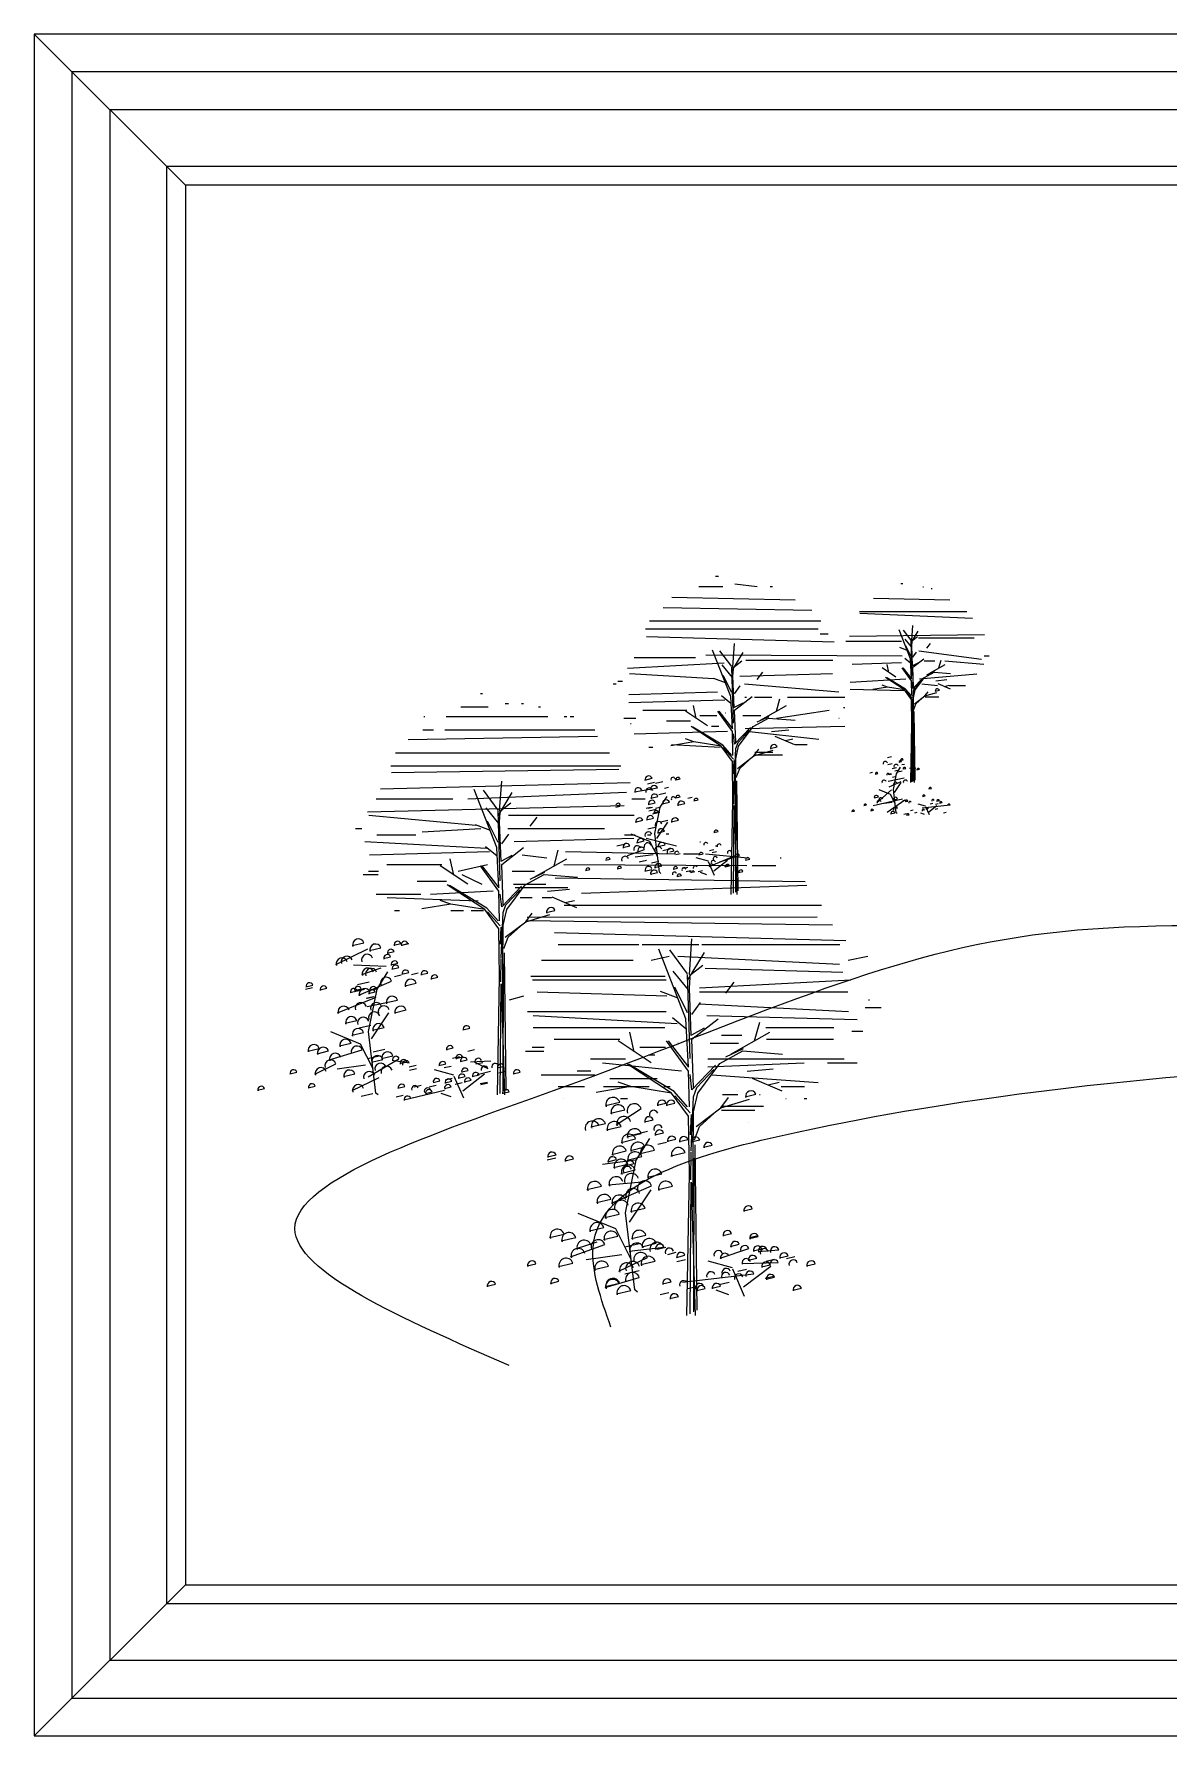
# Model space of a CAD drawing. Header units: millimetres. Extents: x -6165 to 15297, y -629 to 15029.
# Drawn here: x 6114 to 6496, y 9294 to 9867 of the extents above; entities that cross this region are included whole.
import ezdxf

# ---------------------------------------------------------------- set-up
doc = ezdxf.new("R2010")
doc.units = ezdxf.units.MM
doc.layers.add('h', color=250, linetype='Continuous')

msp = doc.modelspace()

# ---------------------------------------------------------------- linework, layer by layer
at = {"layer": 'h', "color": 0}
for p, q in [((6164.817, 9816.279), (6113.82, 9867.277)), ((6343.433, 9684.559), (6344.485, 9684.559)), ((6337.893, 9681.012), (6345.98, 9681.012)), ((6349.961, 9681.898), (6357.501, 9681.012)), ((6361.943, 9681.012), (6362.646, 9681.012)), ((6405.92, 9682.049), (6406.577, 9682.049)), ((6413.304, 9680.941), (6413.629, 9680.941)), ((6416.195, 9680.387), (6416.504, 9680.387)), ((6325.879, 9673.917), (6375.907, 9673.031)), ((6328.81, 9677.465), (6370.331, 9676.578)), ((6396.738, 9677.061), (6422.454, 9676.507)), ((6321.253, 9669.484), (6379.008, 9669.484)), ((6392.058, 9672.627), (6428.155, 9672.627)), ((6392.15, 9672.073), (6430.066, 9670.411)), ((6409.62, 9662.858), (6409.979, 9667.86)), ((6319.857, 9666.823), (6378.092, 9666.823)), ((6320.185, 9664.163), (6383.5, 9662.389)), ((6349.353, 9653.853), (6349.927, 9661.856)), ((6378.73, 9665.05), (6381.502, 9665.05)), ((6387.384, 9662.651), (6406.203, 9662.651)), ((6388.62, 9664.314), (6434.133, 9664.868)), ((6409.144, 9656.663), (6405.334, 9666.432)), ((6409.382, 9662.976), (6406.882, 9666.312)), ((6409.5, 9660.713), (6407.358, 9663.334)), ((6409.382, 9662.024), (6411.762, 9665.953)), ((6409.738, 9651.067), (6409.382, 9662.858)), ((6409.62, 9662.738), (6411.524, 9664.169)), ((6409.62, 9660.951), (6409.738, 9662.5)), ((6411.86, 9663.76), (6430.627, 9663.76)), ((6414.741, 9660.237), (6415.931, 9661.785)), ((6316.114, 9657.069), (6336.715, 9657.069)), ((6340.239, 9657.955), (6406.363, 9657.663)), ((6348.592, 9643.94), (6342.495, 9659.571)), ((6348.973, 9654.041), (6344.973, 9659.378)), ((6348.973, 9652.517), (6352.78, 9658.804)), ((6349.353, 9653.66), (6352.399, 9655.95)), ((6353.72, 9656.182), (6383.061, 9656.182)), ((6408.072, 9659.522), (6405.572, 9660.475)), ((6409.144, 9655.234), (6407.238, 9656.783)), ((6409.382, 9657.497), (6407.596, 9661.071)), ((6409.5, 9649.874), (6409.144, 9656.663)), ((6409.858, 9654.282), (6409.62, 9660.951)), ((6409.979, 9657.259), (6411.169, 9658.926)), ((6409.979, 9653.806), (6413.669, 9656.663)), ((6412.035, 9659.326), (6433.172, 9656.555)), ((6413.806, 9656), (6417.409, 9656)), ((6418.789, 9653.568), (6419.503, 9656.187)), ((6420.715, 9656), (6433.96, 9654.892)), ((6434.047, 9657.663), (6435.704, 9657.663)), ((6313.775, 9653.522), (6346.382, 9655.295)), ((6314.477, 9651.748), (6342.927, 9649.974)), ((6346.876, 9648.516), (6342.876, 9650.039)), ((6349.16, 9650.42), (6345.734, 9654.615)), ((6348.973, 9645.276), (6346.115, 9650.994)), ((6349.541, 9634.987), (6348.973, 9653.853)), ((6349.353, 9650.801), (6349.541, 9653.279)), ((6349.734, 9640.131), (6349.353, 9650.801)), ((6351.668, 9650.861), (6382.961, 9651.748)), ((6357.547, 9649.658), (6359.45, 9652.136)), ((6389.554, 9654.892), (6406.167, 9655.446)), ((6404.262, 9650.47), (6399.62, 9653.568)), ((6407.12, 9646.182), (6400.81, 9650.353)), ((6407.475, 9646.42), (6401.168, 9650.232)), ((6401.882, 9652.019), (6401.286, 9654.758)), ((6409.5, 9649.28), (6406.406, 9653.568)), ((6406.644, 9653.568), (6409.5, 9649.874)), ((6409.979, 9654.4), (6411.762, 9655.355)), ((6410.217, 9647.017), (6409.979, 9653.806)), ((6409.979, 9646.658), (6413.31, 9650.115)), ((6410.81, 9646.182), (6413.907, 9650.353)), ((6412.225, 9649.904), (6431.559, 9651.567)), ((6413.907, 9650.353), (6417.12, 9652.137)), ((6414.741, 9651.305), (6417.241, 9652.495)), ((6415.455, 9651.66), (6420.931, 9654.758)), ((6417.12, 9652.137), (6422.717, 9651.66)), ((6264.229, 9644.945), (6264.924, 9644.945)), ((6308.966, 9648.201), (6310.008, 9648.201)), ((6310.538, 9649.088), (6312.171, 9649.088)), ((6314.247, 9644.654), (6344.141, 9645.541)), ((6349.927, 9644.895), (6351.831, 9647.561)), ((6353.218, 9648.201), (6385.089, 9645.541)), ((6388.815, 9648.795), (6407.578, 9649.904)), ((6388.825, 9646.427), (6406.918, 9646.024)), ((6401.406, 9647.134), (6396.524, 9646.303)), ((6401.406, 9647.134), (6399.62, 9647.731)), ((6407.12, 9646.182), (6401.406, 9647.134)), ((6409.5, 9642.967), (6407.12, 9646.182)), ((6409.382, 9644.278), (6407.475, 9646.42)), ((6409.738, 9643.443), (6407.596, 9645.827)), ((6409.62, 9644.278), (6409.5, 9649.28)), ((6409.979, 9646.658), (6409.738, 9648.804)), ((6409.858, 9638.082), (6410.217, 9645.706)), ((6410.217, 9645.706), (6410.693, 9647.017)), ((6410.217, 9643.564), (6410.81, 9646.182)), ((6410.693, 9647.017), (6413.072, 9649.518)), ((6413.057, 9648.241), (6418.259, 9647.687)), ((6414.024, 9644.157), (6415.096, 9645.589)), ((6414.024, 9644.157), (6418.072, 9645.347)), ((6417.48, 9645.703), (6418.935, 9646.047)), ((6417.717, 9649.28), (6421.407, 9649.635)), ((6418.431, 9648.328), (6422.596, 9646.541)), ((6420.693, 9647.372), (6422.241, 9647.731)), ((6422.278, 9647.687), (6427.686, 9647.687)), ((6257.627, 9640.511), (6266.822, 9640.511)), ((6272.59, 9641.62), (6273.757, 9641.62)), ((6278.09, 9641.62), (6278.741, 9641.62)), ((6283.871, 9640.511), (6284.489, 9640.511)), ((6314.251, 9641.993), (6346.624, 9642.88)), ((6318.946, 9639.333), (6333.765, 9639.333)), ((6340.78, 9634.032), (6333.353, 9638.989)), ((6336.973, 9636.51), (6336.018, 9640.893)), ((6349.16, 9632.128), (6344.211, 9638.989)), ((6344.592, 9638.989), (6349.16, 9633.077)), ((6348.592, 9641.655), (6345.541, 9644.133)), ((6349.16, 9633.077), (6348.592, 9643.94)), ((6349.927, 9639.37), (6355.831, 9643.94)), ((6349.927, 9640.319), (6352.78, 9641.848)), ((6350.308, 9628.507), (6349.927, 9639.37)), ((6353.342, 9643.767), (6353.871, 9643.767)), ((6356.666, 9643.767), (6362.444, 9643.767)), ((6358.689, 9635.936), (6367.45, 9640.893)), ((6364.024, 9638.989), (6365.166, 9643.178)), ((6364.089, 9636.673), (6381.755, 9639.333)), ((6367.745, 9643.767), (6387.035, 9643.767)), ((6386.613, 9640.22), (6387.066, 9640.22)), ((6409.62, 9634.867), (6409.5, 9642.967)), ((6409.762, 9640.363), (6409.907, 9643.219)), ((6410.096, 9630.224), (6410.217, 9643.564)), ((6410.334, 9639.631), (6411.048, 9641.539)), ((6410.723, 9615.706), (6410.426, 9638.932)), ((6410.572, 9641.539), (6414.024, 9644.157)), ((6411.048, 9641.539), (6413.072, 9643.326)), ((6414.121, 9643.807), (6418.801, 9643.807)), ((6245.213, 9637.186), (6245.531, 9637.186)), ((6252.667, 9637.186), (6286.997, 9637.186)), ((6292.444, 9637.186), (6293.37, 9637.186)), ((6294.469, 9637.186), (6295.757, 9637.186)), ((6312.542, 9636.673), (6316.641, 9636.673)), ((6314.79, 9634.899), (6315.104, 9634.899)), ((6326.913, 9635.786), (6335.086, 9635.786)), ((6345.353, 9627.171), (6335.257, 9633.844)), ((6345.922, 9627.552), (6335.83, 9633.651)), ((6338.217, 9637.56), (6343.962, 9637.56)), ((6342.118, 9634.012), (6344.597, 9634.012)), ((6346.781, 9638.446), (6346.849, 9638.446)), ((6349.927, 9627.933), (6355.257, 9633.464)), ((6351.257, 9627.171), (6356.211, 9633.844)), ((6352.72, 9637.56), (6358.8, 9637.56)), ((6353.521, 9633.126), (6387.083, 9634.012)), ((6356.211, 9633.844), (6361.354, 9636.698)), ((6357.547, 9635.368), (6361.547, 9637.272)), ((6361.354, 9636.698), (6370.308, 9635.936)), ((6385.044, 9636.673), (6385.147, 9636.673)), ((6409.262, 9614.976), (6409.62, 9634.867)), ((6409.738, 9615.214), (6409.858, 9633.677)), ((6409.81, 9634.025), (6409.858, 9637.979)), ((6409.858, 9633.677), (6410.455, 9614.976)), ((6410.247, 9615.468), (6410.287, 9637.068)), ((6239.945, 9629.427), (6303.736, 9630.535)), ((6244.873, 9632.752), (6248.482, 9632.752)), ((6252.257, 9632.752), (6302.823, 9632.752)), ((6316.065, 9631.352), (6347.573, 9632.239)), ((6336.211, 9628.695), (6328.399, 9627.364)), ((6328.625, 9627.805), (6345.029, 9626.918)), ((6336.211, 9628.695), (6333.353, 9629.65)), ((6345.353, 9627.171), (6336.211, 9628.695)), ((6349.16, 9622.027), (6345.353, 9627.171)), ((6348.973, 9624.124), (6345.922, 9627.552)), ((6349.353, 9624.124), (6349.16, 9632.128)), ((6349.927, 9627.933), (6349.541, 9631.366)), ((6350.308, 9626.41), (6351.069, 9628.507)), ((6350.308, 9622.982), (6351.257, 9627.171)), ((6351.069, 9628.507), (6354.876, 9632.509)), ((6353.964, 9632.239), (6378.258, 9629.579)), ((6362.308, 9632.128), (6368.212, 9632.696)), ((6363.45, 9630.604), (6370.115, 9627.745)), ((6367.07, 9629.076), (6369.547, 9629.65)), ((6370.299, 9627.805), (6374.328, 9627.805)), ((6235.597, 9624.993), (6307.791, 9624.993)), ((6321.042, 9626.918), (6322.366, 9626.918)), ((6349.541, 9622.789), (6346.115, 9626.603)), ((6349.353, 9609.067), (6349.16, 9622.027)), ((6349.58, 9617.86), (6349.811, 9622.43)), ((6349.734, 9614.211), (6350.308, 9626.41)), ((6350.115, 9601.638), (6350.308, 9622.982)), ((6350.876, 9619.742), (6356.399, 9623.931)), ((6351.638, 9619.742), (6354.876, 9622.601)), ((6356.399, 9623.931), (6358.115, 9626.222)), ((6356.399, 9623.931), (6362.876, 9625.836)), ((6356.675, 9624.258), (6366.037, 9624.258)), ((6356.785, 9625.145), (6362.848, 9625.145)), ((6361.929, 9626.404), (6364.257, 9626.955)), ((6401.39, 9623.431), (6402.845, 9623.775)), ((6401.523, 9620.988), (6402.978, 9621.332)), ((6405.337, 9621.798), (6406.21, 9622.005)), ((6405.815, 9622.453), (6406.688, 9622.66)), ((6234.093, 9620.559), (6311.614, 9620.559)), ((6234.262, 9618.342), (6310.908, 9619.45)), ((6319.658, 9615.804), (6322.083, 9616.378)), ((6329.921, 9615.878), (6331.376, 9616.222)), ((6330.088, 9615.859), (6331.543, 9616.203)), ((6350.496, 9616.69), (6351.638, 9619.742)), ((6351.117, 9578.41), (6350.643, 9615.571)), ((6395.529, 9618.234), (6396.403, 9618.441)), ((6397.307, 9617.834), (6398.18, 9618.041)), ((6401.65, 9617.756), (6402.523, 9617.963)), ((6401.712, 9615.402), (6407.099, 9616.524)), ((6402.05, 9617.712), (6402.923, 9617.919)), ((6403, 9619.711), (6404.456, 9620.055)), ((6403.16, 9616.779), (6404.034, 9616.986)), ((6403.922, 9618.9), (6405.377, 9619.244)), ((6404.9, 9618.589), (6406.355, 9618.933)), ((6406.259, 9620.988), (6407.132, 9621.194)), ((6406.704, 9619.522), (6407.577, 9619.728)), ((6408.859, 9619.788), (6409.732, 9619.995)), ((6410.069, 9619.755), (6410.942, 9619.961)), ((6411.325, 9619.211), (6412.198, 9619.417)), ((6230.612, 9612.8), (6314.7, 9615.017)), ((6259.958, 9609.474), (6313.439, 9611.691)), ((6269.771, 9593.063), (6262.15, 9612.602)), ((6270.247, 9605.689), (6265.247, 9612.361)), ((6270.247, 9603.785), (6275.005, 9611.643)), ((6270.722, 9605.455), (6271.44, 9615.459)), ((6316.177, 9611.806), (6323.916, 9613.139)), ((6320.528, 9614.527), (6322.953, 9615.1)), ((6321.676, 9609.678), (6324.101, 9610.252)), ((6323.249, 9614.73), (6325.674, 9615.304)), ((6324.342, 9610.899), (6326.767, 9611.473)), ((6326.237, 9613.083), (6327.692, 9613.427)), ((6330.088, 9609.789), (6331.543, 9610.133)), ((6334.124, 9609.677), (6335.579, 9610.022)), ((6349.657, 9607.72), (6349.734, 9614.046)), ((6350.356, 9578.029), (6350.419, 9612.588)), ((6396.936, 9609.761), (6398.391, 9610.106)), ((6397.869, 9608.14), (6402.801, 9612.448)), ((6402.012, 9613.548), (6406.055, 9615.324)), ((6413.269, 9610.294), (6414.142, 9610.5)), ((6415.368, 9612.792), (6416.241, 9612.999)), ((6226.249, 9605.04), (6312.735, 9607.257)), ((6229.174, 9609.474), (6254.925, 9609.474)), ((6270.481, 9601.163), (6266.198, 9606.407)), ((6270.957, 9581.872), (6270.247, 9605.455)), ((6270.722, 9605.213), (6274.529, 9608.076)), ((6270.722, 9601.639), (6270.957, 9604.737)), ((6309.835, 9606.643), (6311.29, 9606.987)), ((6309.891, 9607.143), (6311.346, 9607.487)), ((6315.287, 9609.474), (6319.748, 9609.474)), ((6320.091, 9606.347), (6321.546, 9606.691)), ((6320.758, 9606.273), (6322.213, 9606.617)), ((6320.769, 9607.587), (6323.194, 9608.16)), ((6321.028, 9605.366), (6323.453, 9605.939)), ((6322.268, 9604.385), (6324.694, 9604.958)), ((6322.609, 9604.718), (6324.064, 9605.062)), ((6322.776, 9604.699), (6324.231, 9605.044)), ((6323.294, 9606.328), (6324.749, 9606.672)), ((6325.508, 9607.734), (6327.933, 9608.308)), ((6330.692, 9607.327), (6333.117, 9607.901)), ((6336.216, 9608.771), (6337.671, 9609.115)), ((6348.78, 9577.241), (6349.353, 9609.067)), ((6349.541, 9577.622), (6349.734, 9607.163)), ((6349.734, 9607.163), (6350.689, 9577.241)), ((6389.421, 9605.153), (6390.294, 9605.36)), ((6393.497, 9607.23), (6394.37, 9607.436)), ((6395.83, 9605.453), (6396.703, 9605.659)), ((6396.647, 9607.163), (6406.522, 9609.506)), ((6401.368, 9605.02), (6407.288, 9609.117)), ((6402.512, 9604.387), (6403.967, 9604.731)), ((6403.345, 9609.15), (6404.8, 9609.495)), ((6403.345, 9606.419), (6404.8, 9606.763)), ((6406.637, 9608.906), (6407.51, 9609.113)), ((6406.937, 9604.32), (6407.811, 9604.526)), ((6407.404, 9608.517), (6408.277, 9608.724)), ((6407.904, 9603.909), (6408.777, 9604.116)), ((6409.203, 9605.586), (6410.076, 9605.792)), ((6410.625, 9604.72), (6411.498, 9604.926)), ((6413.147, 9606.463), (6422.606, 9607.435)), ((6415.824, 9607.784), (6416.697, 9607.991)), ((6417.545, 9605.974), (6418.418, 9606.181)), ((6417.634, 9607.684), (6418.507, 9607.891)), ((6418.045, 9608.65), (6418.918, 9608.857)), ((6418.989, 9608.04), (6419.862, 9608.246)), ((6420.344, 9604.753), (6421.217, 9604.959)), ((6222.203, 9599.498), (6224.244, 9599.498)), ((6226.688, 9603.932), (6262.69, 9600.606)), ((6244.661, 9598.389), (6264.401, 9599.498)), ((6267.626, 9598.783), (6262.626, 9600.687)), ((6270.247, 9594.733), (6266.674, 9601.881)), ((6271.198, 9588.302), (6270.722, 9601.639)), ((6273.502, 9599.498), (6306.047, 9599.498)), ((6273.729, 9603.932), (6316.036, 9603.932)), ((6280.964, 9600.211), (6283.343, 9603.309)), ((6316.567, 9601.646), (6318.992, 9602.219)), ((6320.195, 9602.423), (6322.62, 9602.997)), ((6320.695, 9599.332), (6323.12, 9599.906)), ((6323.916, 9597.963), (6326.341, 9598.536)), ((6325.008, 9601.72), (6327.433, 9602.293)), ((6328.544, 9601.664), (6330.969, 9602.238)), ((6342.955, 9598.073), (6344.41, 9598.417)), ((6225.272, 9595.064), (6266.276, 9592.847)), ((6229.32, 9597.281), (6242.474, 9597.281)), ((6269.771, 9590.207), (6265.957, 9593.305)), ((6270.481, 9579.485), (6269.771, 9593.063)), ((6271.44, 9594.257), (6273.819, 9597.589)), ((6271.44, 9587.35), (6278.819, 9593.063)), ((6275.646, 9595.064), (6315.913, 9596.173)), ((6310.272, 9593.577), (6312.698, 9594.15)), ((6312.235, 9593.022), (6314.66, 9593.595)), ((6312.819, 9597.281), (6316.434, 9597.281)), ((6316.974, 9594.687), (6319.399, 9595.261)), ((6320.062, 9596.173), (6330.366, 9593.621)), ((6320.548, 9597.281), (6321.654, 9597.281)), ((6324.083, 9593.391), (6326.508, 9593.965)), ((6325.786, 9592.022), (6328.211, 9592.595)), ((6326.875, 9597.611), (6327.709, 9597.611)), ((6338.238, 9594.951), (6338.376, 9594.951)), ((6343.509, 9593.621), (6344.289, 9593.621)), ((6226.844, 9590.63), (6267.31, 9591.739)), ((6232.713, 9587.305), (6251.237, 9587.305)), ((6260.005, 9580.679), (6250.722, 9586.874)), ((6255.246, 9583.776), (6254.053, 9589.255)), ((6256.802, 9585.088), (6266.648, 9587.305)), ((6270.481, 9578.298), (6264.295, 9586.874)), ((6264.771, 9586.874), (6270.481, 9579.485)), ((6271.44, 9588.537), (6275.005, 9590.448)), ((6271.916, 9573.772), (6271.44, 9587.35)), ((6278.324, 9590.63), (6286.626, 9589.522)), ((6282.392, 9583.059), (6293.344, 9589.255)), ((6289.061, 9586.874), (6290.488, 9592.111)), ((6292.385, 9587.305), (6353.992, 9586.97)), ((6292.912, 9591.739), (6329.607, 9590.961)), ((6306.503, 9588.802), (6307.958, 9589.146)), ((6313.79, 9590.319), (6319.584, 9592.374)), ((6317.77, 9588.191), (6320.195, 9588.765)), ((6321.954, 9587.895), (6324.379, 9588.468)), ((6328.071, 9591.633), (6329.526, 9591.977)), ((6330.163, 9590.726), (6331.618, 9591.07)), ((6332.665, 9590.961), (6338.174, 9590.961)), ((6337.901, 9590.541), (6339.356, 9590.885)), ((6340.109, 9590.961), (6354.401, 9589.63)), ((6341.345, 9586.617), (6350.445, 9590.496)), ((6341.437, 9592.003), (6342.892, 9592.347)), ((6342.381, 9591.392), (6343.836, 9591.736)), ((6344.899, 9588.246), (6351.612, 9590.366)), ((6345.954, 9588.634), (6347.409, 9588.978)), ((6346.584, 9586.709), (6348.039, 9587.054)), ((6346.732, 9586.524), (6348.187, 9586.869)), ((6353.563, 9588.801), (6355.018, 9589.145)), ((6355.79, 9586.97), (6363.824, 9586.97)), ((6365.29, 9589.63), (6365.594, 9589.63)), ((6224.708, 9583.979), (6229.831, 9583.979)), ((6226.555, 9585.088), (6229.941, 9585.088)), ((6242.966, 9581.762), (6252.8, 9581.762)), ((6258.021, 9583.979), (6264.776, 9580.654)), ((6274.931, 9585.088), (6282.53, 9585.088)), ((6279.295, 9580.444), (6285.723, 9584.011)), ((6280.964, 9582.348), (6285.964, 9584.729)), ((6285.723, 9584.011), (6296.916, 9583.059)), ((6289.473, 9582.871), (6373.736, 9581.649)), ((6299.709, 9585.341), (6301.164, 9585.686)), ((6310.391, 9585.841), (6311.846, 9586.185)), ((6319.622, 9585.119), (6322.047, 9585.692)), ((6321.529, 9584.064), (6323.954, 9584.637)), ((6322.954, 9586.266), (6325.379, 9586.84)), ((6329.274, 9585.766), (6330.729, 9586.11)), ((6330.515, 9583.268), (6331.97, 9583.612)), ((6332.681, 9586.062), (6334.136, 9586.406)), ((6333.569, 9584.952), (6335.024, 9585.296)), ((6334.754, 9584.989), (6336.209, 9585.333)), ((6335.05, 9584.618), (6336.505, 9584.963)), ((6337.624, 9585.007), (6339.079, 9585.351)), ((6351.249, 9584.673), (6352.704, 9585.018)), ((6229.112, 9577.329), (6244.146, 9577.329)), ((6232.854, 9576.22), (6263.528, 9575.112)), ((6247.4, 9577.329), (6268.497, 9578.437)), ((6265.722, 9572.102), (6253.102, 9580.444)), ((6266.433, 9572.579), (6253.819, 9580.202)), ((6270.722, 9568.294), (6270.481, 9578.298)), ((6271.44, 9573.055), (6270.957, 9577.346)), ((6271.44, 9573.055), (6278.102, 9579.968)), ((6272.867, 9573.772), (6277.626, 9578.774)), ((6273.102, 9572.102), (6279.295, 9580.444)), ((6275.377, 9580.654), (6286.283, 9580.654)), ((6275.931, 9579.545), (6293.769, 9579.545)), ((6277.595, 9576.22), (6281.713, 9576.22)), ((6285.008, 9576.22), (6288.17, 9576.22)), ((6286.916, 9578.298), (6294.295, 9579.009)), ((6288.343, 9576.394), (6296.675, 9572.82)), ((6298.265, 9577.659), (6374.284, 9580.319)), ((6235.333, 9571.786), (6236.988, 9571.786)), ((6254.295, 9574.007), (6244.529, 9572.344)), ((6254.295, 9574.007), (6250.722, 9575.2)), ((6254.263, 9571.786), (6258.503, 9571.786)), ((6265.722, 9572.102), (6254.295, 9574.007)), ((6261.181, 9571.786), (6265.317, 9571.786)), ((6270.481, 9565.672), (6265.722, 9572.102)), ((6270.247, 9568.294), (6266.433, 9572.579)), ((6270.957, 9566.624), (6266.674, 9571.392)), ((6271.198, 9555.902), (6271.916, 9571.15)), ((6271.916, 9571.15), (6272.867, 9573.772)), ((6271.916, 9566.866), (6273.102, 9572.102)), ((6279.53, 9568.052), (6281.674, 9570.916)), ((6279.53, 9568.052), (6287.626, 9570.433)), ((6280.012, 9569.569), (6377.775, 9569.678)), ((6286.441, 9571.143), (6289.352, 9571.832)), ((6292.517, 9573.668), (6379.15, 9573.668)), ((6292.868, 9574.483), (6295.964, 9575.2)), ((6270.722, 9549.472), (6270.481, 9565.672)), ((6271.005, 9560.463), (6271.295, 9566.176)), ((6271.674, 9540.185), (6271.916, 9566.866)), ((6272.626, 9562.816), (6279.53, 9568.052)), ((6273.578, 9562.816), (6277.626, 9566.39)), ((6279.875, 9568.461), (6382.89, 9567.018)), ((6289.258, 9564.357), (6387.441, 9561.697)), ((6215.506, 9553.606), (6226.347, 9558.876)), ((6221.075, 9560.002), (6224.955, 9560.919)), ((6226.821, 9558.284), (6230.701, 9559.202)), ((6235.067, 9560.12), (6237.396, 9560.67)), ((6237.496, 9560.12), (6239.824, 9560.67)), ((6237.763, 9560.09), (6240.091, 9560.641)), ((6272.15, 9559), (6273.578, 9562.816)), ((6290.432, 9560.367), (6317.634, 9560.367)), ((6318.734, 9560.367), (6337.878, 9560.367)), ((6333.525, 9535.353), (6324.38, 9558.8)), ((6334.096, 9550.504), (6328.096, 9558.51)), ((6334.667, 9550.223), (6335.528, 9562.228)), ((6338.86, 9560.367), (6385.386, 9560.367)), ((6221.43, 9553.487), (6232.449, 9553.072)), ((6224.304, 9550.2), (6230.761, 9552.45)), ((6231.602, 9555.648), (6233.93, 9556.199)), ((6232.876, 9557.395), (6235.204, 9557.946)), ((6234.061, 9553.487), (6236.389, 9554.037)), ((6234.446, 9552.095), (6236.774, 9552.646)), ((6271.102, 9547.789), (6271.198, 9555.696)), ((6271.975, 9510.674), (6272.055, 9553.873)), ((6272.927, 9511.15), (6272.335, 9557.602)), ((6284.809, 9555.046), (6315.71, 9555.046)), ((6321.75, 9555.046), (6327.874, 9556.376)), ((6330.833, 9556.376), (6385.228, 9553.716)), ((6334.096, 9548.219), (6339.807, 9557.649)), ((6334.667, 9549.933), (6339.236, 9553.369)), ((6388.145, 9555.046), (6394.828, 9556.376)), ((6222.852, 9546.854), (6226.733, 9547.772)), ((6223.267, 9543.301), (6234.315, 9548.008)), ((6235.246, 9549.578), (6237.574, 9550.129)), ((6237.763, 9550.377), (6240.091, 9550.928)), ((6238.729, 9546.439), (6242.609, 9547.357)), ((6240.992, 9550.288), (6243.32, 9550.839)), ((6244.221, 9550.199), (6246.549, 9550.75)), ((6247.568, 9548.748), (6249.896, 9549.299)), ((6270.005, 9509.69), (6270.722, 9549.472)), ((6270.957, 9510.166), (6271.198, 9547.092)), ((6271.198, 9547.092), (6272.391, 9509.69)), ((6281.3, 9549.725), (6326.466, 9549.725)), ((6281.826, 9548.395), (6326.814, 9548.395)), ((6334.378, 9545.073), (6329.238, 9551.365)), ((6331.75, 9549.725), (6331.769, 9549.725)), ((6334.949, 9521.924), (6334.096, 9550.223)), ((6334.667, 9545.644), (6334.949, 9549.362)), ((6338.139, 9545.735), (6389.044, 9548.395)), ((6340.043, 9552.386), (6386.412, 9551.056)), ((6346.957, 9543.93), (6349.812, 9547.648)), ((6205.359, 9545.344), (6207.687, 9545.895)), ((6205.447, 9546.144), (6207.776, 9546.695)), ((6210.187, 9545.078), (6212.515, 9545.628)), ((6216.129, 9537.349), (6229.132, 9542.649)), ((6220.347, 9544.219), (6222.675, 9544.769)), ((6221.768, 9544.87), (6224.097, 9545.421)), ((6222.835, 9544.751), (6225.163, 9545.302)), ((6225.797, 9542.264), (6228.125, 9542.815)), ((6226.063, 9542.234), (6228.392, 9542.785)), ((6226.081, 9539.48), (6236.3, 9541.583)), ((6226.508, 9543.804), (6228.836, 9544.355)), ((6226.893, 9544.84), (6229.221, 9545.391)), ((6274.087, 9541.745), (6278.894, 9543.075)), ((6283.405, 9544.405), (6327.082, 9543.075)), ((6330.951, 9542.216), (6324.951, 9544.502)), ((6334.096, 9537.356), (6329.809, 9545.934)), ((6335.238, 9529.64), (6334.667, 9545.644)), ((6338.071, 9544.405), (6388.061, 9544.405)), ((6395.041, 9541.745), (6395.388, 9541.745)), ((6235.293, 9537.378), (6239.174, 9538.296)), ((6280.127, 9537.754), (6326.849, 9537.754)), ((6282.007, 9536.424), (6330.573, 9533.764)), ((6333.525, 9531.925), (6328.949, 9535.643)), ((6334.378, 9519.059), (6333.525, 9535.353)), ((6335.528, 9536.785), (6338.383, 9540.784)), ((6335.528, 9528.498), (6344.383, 9535.353)), ((6337.866, 9540.414), (6388.271, 9537.754)), ((6340.613, 9536.424), (6391.19, 9535.094)), ((6393.875, 9539.084), (6399.264, 9539.084)), ((6218.706, 9533.825), (6222.586, 9534.743)), ((6220.957, 9529.798), (6224.838, 9530.715)), ((6223.386, 9532.226), (6227.266, 9533.144)), ((6227.888, 9531.456), (6231.769, 9532.373)), ((6258.35, 9531.632), (6260.678, 9532.183)), ((6282.014, 9532.433), (6326.38, 9532.433)), ((6316.096, 9524.209), (6314.664, 9530.783)), ((6335.528, 9529.922), (6339.807, 9532.215)), ((6345.545, 9529.773), (6352.317, 9529.773)), ((6348.67, 9523.348), (6361.813, 9530.783)), ((6356.673, 9527.926), (6358.386, 9534.21)), ((6360.45, 9532.433), (6383.356, 9532.433)), ((6389.42, 9531.103), (6393.082, 9531.103)), ((6206.058, 9524.438), (6209.939, 9525.356)), ((6209.198, 9523.55), (6213.078, 9524.468)), ((6213.286, 9521.477), (6224.453, 9524.823)), ((6216.781, 9526.215), (6220.661, 9527.133)), ((6228.155, 9524.142), (6232.035, 9525.059)), ((6252.752, 9524.97), (6255.08, 9525.521)), ((6259.979, 9524.437), (6262.308, 9524.987)), ((6279.45, 9524.452), (6285.598, 9524.452)), ((6281.666, 9525.783), (6285.729, 9525.783)), ((6289.056, 9528.443), (6311.285, 9528.443)), ((6321.806, 9520.491), (6310.667, 9527.926)), ((6317.963, 9525.783), (6326.581, 9525.783)), ((6334.378, 9517.635), (6326.954, 9527.926)), ((6327.525, 9527.926), (6334.378, 9519.059)), ((6330.809, 9527.113), (6330.911, 9527.113)), ((6336.099, 9512.204), (6335.528, 9528.498)), ((6341.66, 9527.113), (6351.251, 9527.113)), ((6344.954, 9520.21), (6352.668, 9524.49)), ((6346.957, 9522.495), (6352.957, 9525.351)), ((6352.668, 9524.49), (6366.1, 9523.348)), ((6360.662, 9528.443), (6383.27, 9528.443)), ((6208.428, 9516.621), (6215.567, 9520.144)), ((6226.289, 9521.921), (6230.169, 9522.839)), ((6226.408, 9515.702), (6236.804, 9521.832)), ((6227.504, 9520.707), (6231.384, 9521.624)), ((6230.88, 9521.95), (6234.761, 9522.868)), ((6234.536, 9521.328), (6240.211, 9520.428)), ((6237.113, 9520.232), (6239.441, 9520.783)), ((6240.223, 9519.078), (6242.551, 9519.628)), ((6240.371, 9517.982), (6242.699, 9518.533)), ((6250.264, 9519.581), (6252.592, 9520.131)), ((6252.071, 9518.84), (6254.399, 9519.391)), ((6254.855, 9522.038), (6257.183, 9522.589)), ((6255.922, 9521.92), (6258.25, 9522.47)), ((6257.432, 9520.942), (6259.76, 9521.493)), ((6260.927, 9520.824), (6267.817, 9521.138)), ((6262.26, 9520.676), (6266.721, 9518.561)), ((6262.734, 9520.084), (6265.062, 9520.634)), ((6269.873, 9518.751), (6272.201, 9519.302)), ((6301.36, 9521.792), (6313.16, 9521.792)), ((6305.448, 9520.462), (6331.997, 9517.802)), ((6328.667, 9510.2), (6313.522, 9520.21)), ((6329.52, 9510.771), (6314.383, 9519.92)), ((6320.888, 9523.122), (6323.067, 9523.122)), ((6335.528, 9511.343), (6343.523, 9519.639)), ((6337.241, 9512.204), (6342.952, 9518.206)), ((6337.523, 9510.2), (6344.954, 9520.21)), ((6340.906, 9521.792), (6386.823, 9521.792)), ((6340.918, 9519.132), (6373.34, 9520.462)), ((6354.099, 9517.635), (6362.955, 9518.488)), ((6381.259, 9520.462), (6391.262, 9520.462)), ((6200.028, 9516.799), (6202.356, 9517.349)), ((6206.248, 9512.061), (6208.576, 9512.611)), ((6218.055, 9515.821), (6221.935, 9516.739)), ((6221.047, 9511.172), (6230.17, 9515.554)), ((6236.461, 9511.941), (6238.789, 9512.492)), ((6241.911, 9512.415), (6244.24, 9512.966)), ((6247.036, 9512.385), (6249.364, 9512.936)), ((6248.28, 9513.866), (6250.608, 9514.416)), ((6252.101, 9511.822), (6254.429, 9512.373)), ((6252.308, 9513.688), (6254.636, 9514.238)), ((6252.427, 9514.754), (6254.755, 9515.305)), ((6255.774, 9513.303), (6258.102, 9513.853)), ((6256.81, 9515.346), (6259.139, 9515.897)), ((6257.847, 9517.389), (6260.175, 9517.94)), ((6258.825, 9514.043), (6261.153, 9514.594)), ((6261.461, 9515.908), (6263.789, 9516.459)), ((6263.149, 9516.53), (6265.477, 9517.081)), ((6264.156, 9513.45), (6266.484, 9514.001)), ((6264.393, 9513.154), (6266.721, 9513.705)), ((6265.371, 9517.093), (6267.699, 9517.643)), ((6270.495, 9517.063), (6272.823, 9517.614)), ((6275.323, 9516.796), (6277.651, 9517.347)), ((6284.735, 9516.471), (6302.775, 9516.471)), ((6290.421, 9512.481), (6299.353, 9512.481)), ((6296.883, 9517.802), (6301.469, 9517.802)), ((6314.954, 9512.485), (6303.235, 9510.49)), ((6305.789, 9512.481), (6321.152, 9512.481)), ((6307.846, 9515.141), (6323.844, 9515.141)), ((6314.954, 9512.485), (6310.667, 9513.918)), ((6328.667, 9510.2), (6314.954, 9512.485)), ((6326.012, 9512.481), (6328.225, 9512.481)), ((6334.667, 9505.63), (6334.378, 9517.635)), ((6335.528, 9511.343), (6334.949, 9516.492)), ((6342.249, 9516.471), (6378.025, 9513.811)), ((6355.812, 9515.35), (6365.81, 9511.061)), ((6361.242, 9513.056), (6364.957, 9513.918)), ((6365.566, 9512.481), (6373.47, 9512.481)), ((6189.157, 9511.262), (6191.485, 9511.812)), ((6224.068, 9509.217), (6227.948, 9510.135)), ((6235.869, 9509.039), (6238.197, 9509.59)), ((6238.446, 9507.944), (6252.148, 9511.277)), ((6245.703, 9510.105), (6248.031, 9510.656)), ((6271.621, 9510.193), (6273.949, 9510.744)), ((6292.088, 9508.49), (6292.094, 9508.49)), ((6306.354, 9506.057), (6311.204, 9507.205)), ((6311.436, 9508.49), (6313.837, 9508.49)), ((6323.845, 9506.205), (6326.755, 9506.893)), ((6326.881, 9506.205), (6329.791, 9506.893)), ((6334.378, 9502.484), (6328.667, 9510.2)), ((6334.096, 9505.63), (6329.52, 9510.771)), ((6334.949, 9503.626), (6329.809, 9509.347)), ((6335.238, 9490.76), (6336.099, 9509.058)), ((6336.099, 9509.058), (6337.241, 9512.204)), ((6336.099, 9503.916), (6337.523, 9510.2)), ((6345.236, 9505.34), (6347.81, 9508.776)), ((6345.236, 9505.34), (6354.952, 9508.196)), ((6345.815, 9509.821), (6350.954, 9509.821)), ((6353.53, 9509.049), (6357.022, 9509.875)), ((6358.29, 9509.821), (6358.534, 9509.821)), ((6367.127, 9508.49), (6367.34, 9508.49)), ((6373.35, 9508.49), (6374.221, 9508.49)), ((6308.094, 9503.503), (6312.945, 9504.65)), ((6310.02, 9499.58), (6318.387, 9505.057)), ((6319.513, 9500.616), (6322.423, 9501.304)), ((6334.667, 9483.044), (6334.378, 9502.484)), ((6335.007, 9496.233), (6335.354, 9503.088)), ((6335.809, 9471.9), (6336.099, 9503.916)), ((6336.952, 9499.056), (6345.236, 9505.34)), ((6338.094, 9499.056), (6342.952, 9503.345)), ((6345.47, 9504.5), (6356.701, 9504.5)), ((6345.65, 9505.83), (6359.693, 9505.83)), ((6301.504, 9498.84), (6306.354, 9499.987)), ((6306.799, 9497.914), (6311.649, 9499.061)), ((6313.611, 9495.471), (6318.462, 9496.618)), ((6315.722, 9496.248), (6320.572, 9497.395)), ((6323.068, 9496.174), (6325.978, 9496.862)), ((6336.38, 9494.478), (6338.094, 9499.056)), ((6354.61, 9500.509), (6354.644, 9500.509)), ((6286.82, 9488.735), (6289.73, 9489.423)), ((6308.576, 9489.623), (6313.426, 9490.77)), ((6311.723, 9493.657), (6316.573, 9494.804)), ((6314.796, 9490.955), (6319.647, 9492.102)), ((6318.055, 9489.918), (6322.905, 9491.066)), ((6324.067, 9493.027), (6326.978, 9493.716)), ((6327.215, 9494.027), (6330.125, 9494.715)), ((6328.422, 9489.104), (6333.272, 9490.251)), ((6331.25, 9493.916), (6334.161, 9494.604)), ((6335.123, 9481.024), (6335.238, 9490.512)), ((6335.286, 9493.804), (6338.196, 9494.493)), ((6337.313, 9437.058), (6336.602, 9492.8)), ((6339.47, 9491.991), (6342.38, 9492.679)), ((6286.709, 9487.736), (6289.619, 9488.424)), ((6292.744, 9487.402), (6295.654, 9488.091)), ((6305.444, 9486.328), (6316.537, 9487.794)), ((6307.221, 9487.143), (6310.131, 9487.831)), ((6309.095, 9485.181), (6313.945, 9486.328)), ((6311.575, 9483.219), (6316.426, 9484.366)), ((6313.145, 9485.81), (6316.055, 9486.498)), ((6313.76, 9487.698), (6318.61, 9488.845)), ((6336.171, 9436.486), (6336.266, 9488.325)), ((6300.172, 9477.741), (6305.022, 9478.888)), ((6307.429, 9479.296), (6318.684, 9480.406)), ((6308.429, 9473.114), (6321.906, 9479.036)), ((6320.536, 9481.886), (6325.386, 9483.033)), ((6324.127, 9477.777), (6328.978, 9478.925)), ((6333.807, 9435.305), (6334.667, 9483.044)), ((6334.949, 9435.876), (6335.238, 9480.187)), ((6335.238, 9480.187), (6336.67, 9435.305)), ((6303.393, 9473.336), (6308.243, 9474.484)), ((6306.207, 9468.302), (6311.057, 9469.45)), ((6314.871, 9470.375), (6319.721, 9471.522)), ((6352.948, 9470.596), (6355.858, 9471.284)), ((6287.583, 9461.603), (6292.434, 9462.751)), ((6291.508, 9460.493), (6296.359, 9461.64)), ((6300.987, 9463.824), (6305.837, 9464.971)), ((6305.726, 9460.936), (6310.576, 9462.084)), ((6315.205, 9461.232), (6320.055, 9462.379)), ((6345.951, 9462.268), (6348.861, 9462.956)), ((6354.948, 9461.268), (6357.858, 9461.956)), ((6354.985, 9461.601), (6357.895, 9462.289)), ((6294.619, 9455.088), (6306.207, 9459.197)), ((6296.618, 9457.901), (6303.616, 9460.159)), ((6310.947, 9450.239), (6320.574, 9454.902)), ((6312.872, 9458.456), (6317.722, 9459.603)), ((6314.39, 9456.938), (6326.016, 9458.345)), ((6318.611, 9458.493), (6323.461, 9459.64)), ((6323.18, 9457.715), (6326.09, 9458.404)), ((6323.846, 9457.641), (6326.757, 9458.33)), ((6327.364, 9455.902), (6330.274, 9456.59)), ((6330.289, 9454.902), (6333.199, 9455.591)), ((6345.099, 9454.606), (6354.711, 9457.922)), ((6348.58, 9458.603), (6351.49, 9459.291)), ((6356.17, 9457.085), (6359.08, 9457.774)), ((6357.836, 9456.9), (6364.782, 9457.477)), ((6365.019, 9454.753), (6367.929, 9455.441)), ((6367.352, 9454.494), (6370.262, 9455.182)), ((6280.045, 9452.054), (6282.956, 9452.742)), ((6290.546, 9451.831), (6295.396, 9452.979)), ((6302.579, 9450.831), (6307.43, 9451.979)), ((6312.872, 9449.351), (6317.723, 9450.498)), ((6318.278, 9452.46), (6323.128, 9453.607)), ((6330.474, 9453.533), (6333.384, 9454.221)), ((6332.4, 9446.574), (6356.451, 9449.297)), ((6351.023, 9450.238), (6353.934, 9450.926)), ((6352.319, 9452.792), (6364.634, 9453.109)), ((6354.467, 9453.902), (6357.377, 9454.59)), ((6358.947, 9451.718), (6361.857, 9452.406)), ((6360.502, 9453.569), (6363.412, 9454.257)), ((6374.164, 9452.051), (6377.075, 9452.739)), ((6266.457, 9445.132), (6269.367, 9445.821)), ((6287.821, 9446.131), (6290.731, 9446.819)), ((6306.282, 9444.687), (6317.797, 9448.129)), ((6306.319, 9445.02), (6311.169, 9446.167)), ((6310.096, 9442.577), (6314.946, 9443.724)), ((6325.587, 9445.982), (6328.497, 9446.67)), ((6334.177, 9444.353), (6337.087, 9445.041)), ((6337.139, 9443.686), (6340.049, 9444.375)), ((6342.286, 9444.464), (6345.196, 9445.152)), ((6345.137, 9445.833), (6348.047, 9446.521)), ((6360.206, 9447.868), (6363.116, 9448.557)), ((6360.502, 9447.498), (6363.412, 9448.187)), ((6369.537, 9443.796), (6372.447, 9444.485)), ((6324.847, 9442.354), (6327.757, 9443.043)), ((6328.068, 9440.985), (6330.978, 9441.673)), ((6164.817, 9344.554), (6113.82, 9293.557))]:
    msp.add_line(p, q, dxfattribs=at)
for points in [[(6113.82, 9293.557), (6878.78, 9293.557), (6878.78, 9867.277), (6113.82, 9867.277)], [(6126.569, 9306.306), (6866.03, 9306.306), (6866.03, 9854.527), (6126.569, 9854.527)], [(6139.319, 9319.056), (6853.281, 9319.056), (6853.281, 9841.778), (6139.319, 9841.778)], [(6158.443, 9338.18), (6834.157, 9338.18), (6834.157, 9822.654), (6158.443, 9822.654)], [(6164.817, 9344.554), (6827.782, 9344.554), (6827.782, 9816.279), (6164.817, 9816.279)]]:
    msp.add_lwpolyline(points, close=True, dxfattribs=at)
for points in [[(6404.656, 9604.553), (6404.378, 9604.786), (6403.423, 9612.582), (6404.522, 9617.923), (6405.877, 9620.099)], [(6325.101, 9584.341), (6324.639, 9584.73), (6323.046, 9597.722), (6324.879, 9606.624), (6327.137, 9610.251)], [(6404.012, 9607.862), (6402.434, 9610.972), (6398.658, 9612.504)], [(6403.823, 9611.627), (6406.011, 9614.925)], [(6399.457, 9607.862), (6403.056, 9608.373)], [(6414.242, 9607.029), (6411.787, 9607.707)], [(6412.576, 9604.786), (6413.842, 9604.342)], [(6414.231, 9606.929), (6415.442, 9604.164)], [(6415.342, 9605.086), (6418.107, 9607.207)], [(6323.713, 9596.13), (6327.359, 9601.627)], [(6324.028, 9589.856), (6321.399, 9595.039), (6315.104, 9597.593)], [(6316.437, 9589.857), (6322.435, 9590.708)], [(6341.078, 9588.468), (6336.987, 9589.597)], [(6341.059, 9588.301), (6343.077, 9583.693)], [(6342.911, 9585.229), (6347.52, 9588.764)], [(6338.301, 9584.729), (6340.412, 9583.989)], [(6229.785, 9509.661), (6229.044, 9510.283), (6226.496, 9531.071), (6229.428, 9545.314), (6233.042, 9551.118)], [(6227.563, 9528.524), (6233.398, 9537.319)], [(6228.067, 9518.486), (6223.86, 9526.777), (6213.789, 9530.864)], [(6215.922, 9518.486), (6225.519, 9519.848)], [(6255.347, 9516.264), (6248.801, 9518.07)], [(6255.317, 9515.997), (6258.546, 9508.624)], [(6258.28, 9511.082), (6265.655, 9516.737)], [(6250.904, 9510.282), (6254.281, 9509.098)], [(6317.242, 9443.132), (6316.316, 9443.909), (6313.131, 9469.894), (6316.796, 9487.698), (6321.313, 9494.952)], [(6314.464, 9466.71), (6321.758, 9477.703)], [(6315.094, 9454.162), (6309.836, 9464.527), (6297.247, 9469.635)], [(6299.913, 9454.163), (6311.909, 9455.865)], [(6349.194, 9451.385), (6341.012, 9453.643)], [(6349.157, 9451.052), (6353.193, 9441.835)], [(6352.86, 9444.907), (6362.079, 9451.977)], [(6343.641, 9443.908), (6347.862, 9442.428)]]:
    msp.add_lwpolyline(points, dxfattribs=at)
for centre, radius in [((6418.252, 9645.819), 0.72), ((6363.164, 9626.59), 1.152), ((6400.707, 9621.382), 0.72), ((6405.801, 9621.868), 0.432), ((6406.278, 9622.523), 0.432), ((6320.944, 9615.998), 1.2), ((6329.175, 9615.994), 0.72), ((6330.86, 9615.975), 0.72), ((6397.77, 9617.904), 0.432), ((6400.307, 9615.052), 0.72), ((6401.58, 9617.582), 0.432), ((6404.339, 9620.371), 0.72), ((6407.167, 9619.592), 0.432), ((6407.494, 9615.063), 0.72), ((6411.788, 9619.281), 0.432), ((6317.464, 9612), 1.2), ((6321.167, 9611.926), 1.2), ((6322.777, 9612.759), 1.2), ((6322.962, 9609.872), 1.2), ((6329.286, 9609.405), 0.72), ((6330.86, 9609.905), 0.72), ((6397.708, 9609.878), 0.72), ((6399.241, 9609.1), 0.72), ((6404.117, 9609.267), 0.72), ((6404.173, 9614.319), 0.72), ((6413.732, 9610.364), 0.432), ((6415.831, 9612.862), 0.432), ((6310.663, 9607.259), 0.72), ((6322.055, 9607.781), 1.2), ((6323.548, 9604.816), 0.72), ((6326.795, 9607.928), 1.2), ((6331.978, 9607.521), 1.2), ((6336.988, 9608.887), 0.72), ((6389.884, 9605.223), 0.432), ((6393.96, 9607.3), 0.432), ((6396.293, 9605.523), 0.432), ((6398.641, 9608.257), 0.72), ((6403.284, 9604.503), 0.72), ((6404.139, 9605.824), 0.72), ((6407.867, 9608.587), 0.432), ((6408.367, 9603.979), 0.432), ((6409.033, 9608.154), 0.432), ((6413.488, 9605.433), 0.432), ((6414.865, 9605.989), 0.432), ((6416.798, 9608.809), 0.432), ((6418.508, 9608.72), 0.432), ((6419.452, 9608.109), 0.432), ((6422.196, 9607.299), 0.432), ((6317.853, 9601.84), 1.2), ((6321.482, 9602.617), 1.2), ((6324.296, 9600.618), 1.2), ((6325.203, 9598.157), 1.2), ((6329.831, 9601.858), 1.2), ((6343.727, 9598.189), 0.72), ((6313.522, 9593.216), 1.2), ((6317.15, 9592.475), 1.2), ((6318.261, 9594.881), 1.2), ((6318.446, 9591.994), 1.2), ((6320.63, 9593.437), 1.2), ((6320.871, 9597.12), 1.2), ((6324.203, 9592.197), 1.2), ((6325.37, 9593.585), 1.2), ((6328.35, 9591.568), 1.2), ((6340.228, 9594.025), 0.72), ((6344.727, 9593.526), 0.72), ((6307.275, 9588.918), 0.72), ((6313.04, 9588.885), 1.2), ((6324.241, 9586.46), 1.2), ((6330.453, 9591.065), 0.72), ((6336.655, 9586.16), 0.72), ((6338.673, 9590.657), 0.72), ((6342.117, 9586.733), 0.72), ((6342.764, 9588.01), 0.72), ((6343.412, 9589.287), 0.72), ((6347.504, 9586.641), 0.72), ((6348.189, 9591.286), 0.72), ((6350.929, 9590.139), 0.72), ((6354.335, 9588.917), 0.72), ((6300.481, 9585.458), 0.72), ((6311.163, 9585.957), 0.72), ((6320.927, 9585.479), 1.2), ((6322.815, 9584.258), 1.2), ((6329.676, 9584.069), 0.72), ((6330.046, 9585.883), 0.72), ((6331.287, 9583.384), 0.72), ((6332.879, 9585.568), 0.72), ((6352.021, 9584.79), 0.72), ((6287.985, 9571.376), 1.44), ((6223.133, 9560.312), 1.92), ((6228.88, 9558.594), 1.92), ((6234.111, 9557.582), 1.152), ((6236.303, 9560.306), 1.152), ((6238.732, 9560.306), 1.152), ((6217.565, 9553.916), 1.92), ((6219.253, 9554.538), 1.92), ((6226.066, 9555.13), 1.92), ((6232.837, 9555.835), 1.152), ((6235.296, 9553.673), 1.152), ((6235.681, 9552.281), 1.152), ((6206.683, 9546.33), 1.152), ((6226.362, 9550.51), 1.92), ((6227.429, 9550.392), 1.92), ((6232.494, 9547.401), 1.92), ((6238.998, 9550.563), 1.152), ((6240.788, 9546.749), 1.92), ((6245.456, 9550.386), 1.152), ((6248.803, 9548.935), 1.152), ((6211.422, 9545.264), 1.152), ((6221.582, 9544.405), 1.152), ((6223.004, 9545.056), 1.152), ((6225.326, 9543.611), 1.92), ((6227.743, 9543.99), 1.152), ((6228.128, 9545.026), 1.152), ((6234.479, 9540.975), 1.92), ((6218.188, 9537.659), 1.92), ((6220.765, 9534.135), 1.92), ((6223.993, 9538.903), 1.92), ((6224.793, 9533.958), 1.92), ((6228.496, 9535.704), 1.92), ((6229.118, 9538.873), 1.92), ((6231.695, 9537.777), 1.92), ((6237.352, 9537.688), 1.92), ((6223.016, 9530.108), 1.92), ((6229.947, 9531.766), 1.92), ((6259.585, 9531.819), 1.152), ((6208.117, 9524.749), 1.92), ((6211.257, 9523.86), 1.92), ((6218.84, 9526.525), 1.92), ((6222.631, 9524.215), 1.92), ((6232.939, 9522.261), 1.92), ((6253.987, 9525.156), 1.152), ((6201.263, 9516.985), 1.152), ((6210.487, 9516.931), 1.92), ((6213.745, 9519.537), 1.92), ((6215.345, 9521.787), 1.92), ((6220.114, 9516.131), 1.92), ((6229.562, 9521.017), 1.92), ((6230.629, 9518.47), 1.92), ((6232.673, 9517.434), 1.92), ((6235.771, 9521.514), 1.152), ((6238.348, 9520.419), 1.152), ((6239.118, 9520.063), 1.152), ((6251.499, 9519.767), 1.152), ((6257.157, 9522.106), 1.152), ((6258.667, 9521.129), 1.152), ((6259.082, 9517.575), 1.152), ((6263.496, 9520.862), 1.152), ((6265.628, 9518.197), 1.152), ((6269.242, 9519.144), 1.152), ((6271.108, 9518.937), 1.152), ((6276.558, 9516.983), 1.152), ((6190.393, 9511.448), 1.152), ((6207.484, 9512.247), 1.152), ((6223.076, 9511.216), 1.92), ((6226.808, 9515.657), 1.92), ((6237.696, 9512.127), 1.152), ((6242.228, 9511.624), 1.152), ((6249.515, 9514.052), 1.152), ((6253.336, 9512.008), 1.152), ((6253.543, 9513.874), 1.152), ((6258.046, 9515.532), 1.152), ((6260.06, 9514.229), 1.152), ((6262.696, 9516.095), 1.152), ((6239.681, 9508.13), 1.152), ((6246.464, 9510.883), 1.152), ((6246.938, 9510.291), 1.152), ((6272.856, 9510.379), 1.152), ((6308.927, 9506.445), 2.4), ((6316.11, 9504.298), 2.4), ((6325.389, 9506.438), 1.44), ((6328.425, 9506.437), 1.44), ((6355.383, 9509.328), 1.728), ((6301.967, 9498.45), 2.4), ((6304.077, 9499.228), 2.4), ((6310.668, 9503.891), 2.4), ((6312.593, 9499.968), 2.4), ((6321.057, 9500.848), 1.44), ((6322.649, 9503.032), 1.44), ((6309.372, 9498.302), 2.4), ((6314.297, 9494.045), 2.4), ((6316.185, 9495.859), 2.4), ((6324.13, 9498.146), 1.44), ((6324.612, 9496.407), 1.44), ((6328.759, 9494.26), 1.44), ((6332.794, 9494.148), 1.44), ((6336.83, 9494.037), 1.44), ((6288.364, 9488.968), 1.44), ((6311.15, 9490.011), 2.4), ((6316.333, 9488.086), 2.4), ((6317.37, 9491.343), 2.4), ((6320.628, 9490.306), 2.4), ((6330.995, 9489.492), 2.4), ((6341.014, 9492.223), 1.44), ((6294.288, 9487.635), 1.44), ((6308.765, 9487.376), 1.44), ((6311.668, 9485.569), 2.4), ((6314.149, 9483.607), 2.4), ((6313.801, 9484.118), 1.44), ((6314.689, 9486.043), 1.44), ((6323.109, 9482.274), 2.4), ((6302.745, 9478.129), 2.4), ((6310.002, 9479.684), 2.4), ((6315.186, 9480.794), 2.4), ((6315.63, 9475.686), 2.4), ((6319.629, 9478.277), 2.4), ((6326.701, 9478.165), 2.4), ((6305.966, 9473.724), 2.4), ((6311.002, 9473.502), 2.4), ((6311.817, 9471.725), 2.4), ((6317.444, 9470.763), 2.4), ((6354.492, 9470.828), 1.44), ((6303.56, 9464.212), 2.4), ((6308.781, 9468.69), 2.4), ((6290.157, 9461.991), 2.4), ((6294.082, 9460.881), 2.4), ((6299.191, 9458.289), 2.4), ((6303.931, 9458.437), 2.4), ((6308.299, 9461.324), 2.4), ((6317.778, 9461.62), 2.4), ((6321.184, 9458.881), 2.4), ((6347.495, 9462.5), 1.44), ((6356.492, 9461.501), 1.44), ((6297.192, 9455.476), 2.4), ((6316.964, 9457.326), 2.4), ((6318.297, 9454.143), 2.4), ((6320.851, 9452.848), 2.4), ((6323.739, 9457.585), 2.4), ((6324.724, 9457.948), 1.44), ((6327.945, 9456.579), 1.44), ((6331.833, 9455.135), 1.44), ((6344.385, 9455.764), 1.44), ((6346.643, 9454.838), 1.44), ((6350.124, 9458.836), 1.44), ((6353.345, 9457.466), 1.44), ((6356.011, 9454.135), 1.44), ((6357.714, 9457.318), 1.44), ((6359.38, 9457.133), 1.44), ((6359.972, 9456.393), 1.44), ((6363.416, 9457.022), 1.44), ((6366.563, 9454.986), 1.44), ((6281.589, 9452.286), 1.44), ((6293.119, 9452.219), 2.4), ((6305.153, 9451.219), 2.4), ((6313.52, 9450.627), 2.4), ((6315.52, 9447.37), 2.4), ((6315.594, 9451.071), 2.4), ((6341.904, 9448.62), 1.44), ((6346.94, 9448.398), 1.44), ((6347.088, 9449.73), 1.44), ((6351.272, 9447.916), 1.44), ((6353.863, 9453.024), 1.44), ((6355.085, 9448.842), 1.44), ((6360.491, 9451.951), 1.44), ((6362.046, 9447.731), 1.44), ((6363.268, 9452.654), 1.44), ((6369.673, 9452.617), 1.44), ((6375.708, 9452.283), 1.44), ((6268.001, 9445.365), 1.44), ((6289.365, 9446.364), 1.44), ((6308.855, 9445.075), 2.4), ((6308.892, 9445.408), 2.4), ((6312.669, 9442.965), 2.4), ((6327.131, 9446.215), 1.44), ((6332.796, 9445.585), 1.44), ((6338.091, 9444.66), 1.44), ((6338.683, 9443.919), 1.44), ((6343.83, 9444.696), 1.44), ((6371.081, 9444.029), 1.44), ((6329.612, 9441.217), 1.44)]:
    msp.add_arc(centre, radius, 18.442219, 198.414553, dxfattribs=at)
for points, knots in [([(6273.951, 9418.414), (6237.873, 9434.163), (6160.183, 9468.076), (6331.718, 9523.411), (6443.168, 9578.283), (6638.629, 9554.386), (6762.027, 9578.921), (6827.782, 9593.075)], [0, 0, 0, 0, 134.4319558, 289.4814702, 555.6302309, 832.2300795, 1150.7610129, 1150.7610129, 1150.7610129, 1150.7610129]), ([(6308.217, 9431.398), (6304.891, 9440.894), (6292.031, 9477.614), (6463.567, 9523.562), (6598.88, 9512.18), (6751.564, 9562.197), (6811.291, 9571.857), (6827.782, 9574.276)], [0, 0, 0, 0, 43.186621, 166.9987752, 609.8063998, 815.9354187, 894.5595768, 894.5595768, 894.5595768, 894.5595768])]:
    msp.add_open_spline(points, degree=3, knots=knots, dxfattribs=at)

doc.saveas('drawing.dxf')
